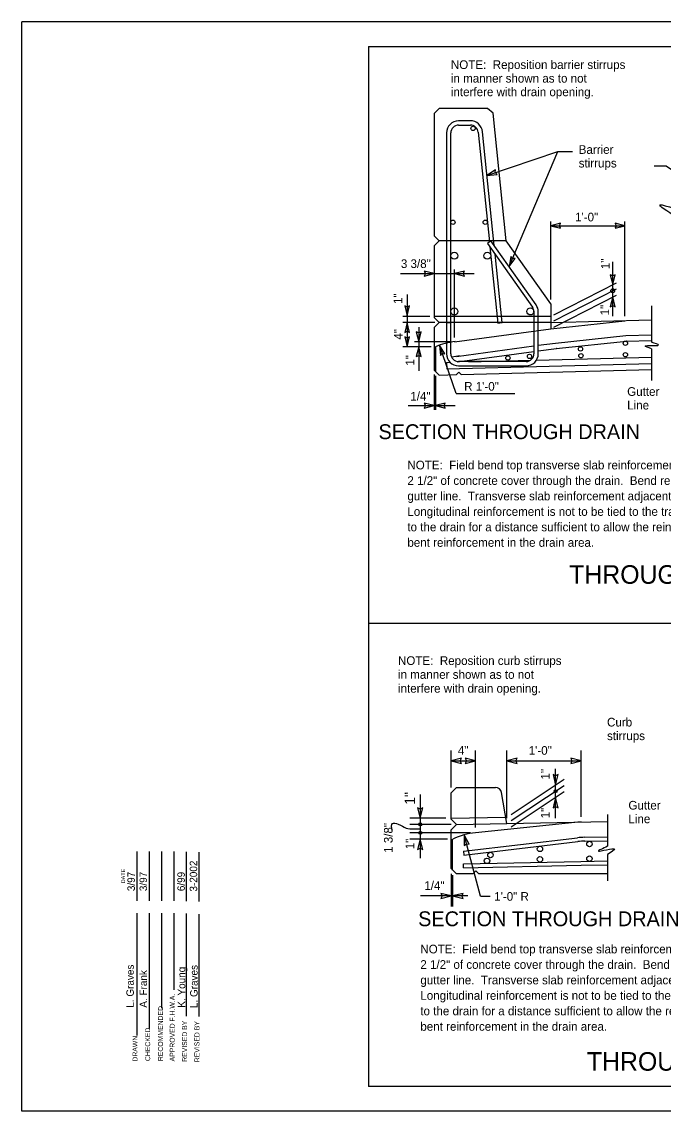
# Model space of a CAD drawing. Extents: x 961 to 1384, y 977 to 1520.
# Drawn here: x 1000 to 1012.96, y 1000 to 1022 of the extents above; entities that cross this region are included whole.
import ezdxf

# ---------------------------------------------------------------- set-up
doc = ezdxf.new("R2010")
doc.units = 0
for name, color, linetype in [('01-Slab', 7, 'Continuous'), ('02-Rebar', 7, 'Continuous'), ('03-Dimensions', 7, 'Continuous'), ('04-Hidden', 7, 'Continuous'), ('10-Sheet Border', 7, 'Continuous'), ('32-Framing Plan', 7, 'Continuous'), ('40-Pattern Areas', 7, 'Continuous')]:
    doc.layers.add(name, color=color, linetype=linetype)

# ---------------------------------------------------------------- blocks, each defined once
blk = doc.blocks.new('ARHEAD')
at = {"layer": '03-Dimensions'}
blk.add_lwpolyline([(0, 0), (-0.133, 0.033), (-0.117, 0), (-0.133, -0.033)], close=True, dxfattribs=at)

msp = doc.modelspace()

# ---------------------------------------------------------------- linework, layer by layer
at = {"layer": '01-Slab'}
for p, q in [((1008.428, 1020.251), (1008.328, 1020.151)), ((1008.328, 1020.151), (1008.328, 1017.676)), ((1009.408, 1020.251), (1008.428, 1020.251)), ((1009.518, 1020.152), (1009.408, 1020.251)), ((1009.783, 1017.576), (1009.518, 1020.152)), ((1008.328, 1017.676), (1008.428, 1017.576)), ((1008.428, 1017.576), (1008.328, 1017.476)), ((1010.683, 1016.301), (1009.783, 1017.576)), ((1008.328, 1017.476), (1008.328, 1016.026)), ((1010.683, 1016.301), (1010.683, 1015.801)), ((1010.683, 1016.051), (1008.328, 1016.051)), ((1008.328, 1016.026), (1008.428, 1015.926)), ((1010.683, 1015.926), (1012.721, 1015.978)), ((1010.683, 1015.801), (1012.183, 1015.964)), ((1008.328, 1015.826), (1008.428, 1015.926)), ((1008.328, 1015.826), (1008.328, 1014.963)), ((1008.742, 1015.54), (1010.683, 1015.8)), ((1008.353, 1015.437), (1008.353, 1014.939)), ((1008.328, 1014.963), (1008.428, 1014.866)), ((1008.428, 1014.866), (1008.778, 1014.874)), ((1008.778, 1014.874), (1008.828, 1014.926)), ((1008.878, 1014.877), (1008.828, 1014.926)), ((1008.878, 1014.877), (1012.721, 1014.977)), ((1008.672, 1006.431), (1008.781, 1006.54)), ((1008.781, 1006.54), (1009.566, 1006.54)), ((1008.672, 1005.9), (1008.672, 1006.431)), ((1009.797, 1005.813), (1009.69, 1006.436)), ((1008.672, 1005.915), (1009.775, 1005.937)), ((1008.781, 1005.792), (1008.672, 1005.9)), ((1011.297, 1005.843), (1009.166, 1005.622)), ((1009.797, 1005.813), (1011.832, 1005.853)), ((1008.672, 1005.683), (1008.781, 1005.792)), ((1008.672, 1004.902), (1008.672, 1005.683)), ((1008.703, 1004.87), (1008.703, 1005.497)), ((1008.781, 1004.792), (1008.672, 1004.902)), ((1009.109, 1004.792), (1008.781, 1004.792)), ((1009.172, 1004.855), (1009.109, 1004.792)), ((1009.234, 1004.792), (1009.172, 1004.855)), ((1011.832, 1004.792), (1009.234, 1004.792))]:
    msp.add_line(p, q, dxfattribs=at)
for centre, radius, start, end in [((1008.928, 1014.051), 1.5, 96.593, 112.5196), ((1009.566, 1006.415), 0.125, 9.7502, 90.0008), ((1009.321, 1004.13), 1.5, 95.9083, 114.3076)]:
    msp.add_arc(centre, radius, start, end, dxfattribs=at)
at = {"layer": '02-Rebar'}
for p, q in [((1009.06, 1020.001), (1008.824, 1020.001)), ((1008.824, 1020.001), (1008.824, 1020.001)), ((1009.06, 1020.001), (1009.06, 1020.001)), ((1008.578, 1019.755), (1008.578, 1019.755)), ((1008.578, 1019.755), (1008.578, 1015.926)), ((1008.666, 1015.926), (1008.666, 1019.755)), ((1008.824, 1019.914), (1009.06, 1019.914)), ((1009.218, 1019.771), (1009.218, 1019.771)), ((1009.218, 1019.771), (1009.446, 1017.555)), ((1009.54, 1017.485), (1009.305, 1019.78)), ((1008.666, 1017.576), (1008.578, 1017.576)), ((1008.578, 1017.576), (1008.578, 1015.296)), ((1008.666, 1015.297), (1008.666, 1017.576)), ((1009.476, 1017.576), (1009.405, 1017.526)), ((1009.405, 1017.526), (1010.316, 1016.235)), ((1010.388, 1016.285), (1009.476, 1017.576)), ((1009.456, 1017.453), (1009.614, 1015.917)), ((1009.701, 1015.926), (1009.559, 1017.307)), ((1010.345, 1016.143), (1010.345, 1015.297)), ((1010.433, 1015.296), (1010.433, 1016.144)), ((1008.578, 1015.926), (1008.666, 1015.926)), ((1009.614, 1015.917), (1009.701, 1015.926)), ((1010.783, 1015.51), (1012.203, 1015.665)), ((1010.795, 1015.399), (1012.215, 1015.553)), ((1012.203, 1015.665), (1012.721, 1015.678)), ((1012.206, 1015.553), (1012.724, 1015.566)), ((1012.215, 1015.553), (1012.206, 1015.553)), ((1008.779, 1015.242), (1010.345, 1015.456)), ((1008.793, 1015.131), (1010.345, 1015.343)), ((1010.433, 1015.467), (1010.783, 1015.51)), ((1010.433, 1015.354), (1010.797, 1015.4)), ((1010.797, 1015.4), (1010.795, 1015.399)), ((1008.578, 1015.121), (1008.65, 1015.123)), ((1008.578, 1015.121), (1008.582, 1014.994)), ((1008.582, 1014.994), (1012.721, 1015.101)), ((1010.186, 1015.139), (1008.824, 1015.139)), ((1009.027, 1015.133), (1010.278, 1015.168)), ((1010.398, 1015.17), (1012.721, 1015.228)), ((1008.823, 1015.051), (1010.188, 1015.051)), ((1008.922, 1005.249), (1011.224, 1005.521)), ((1008.931, 1005.171), (1011.233, 1005.444)), ((1011.37, 1005.532), (1011.832, 1005.541)), ((1011.372, 1005.453), (1011.832, 1005.463)), ((1008.922, 1005.249), (1008.931, 1005.171)), ((1008.92, 1004.995), (1011.295, 1005.046)), ((1008.922, 1004.917), (1008.92, 1004.995)), ((1008.922, 1004.917), (1011.297, 1004.967)), ((1011.295, 1005.046), (1011.832, 1005.056)), ((1011.297, 1004.967), (1011.832, 1004.978))]:
    msp.add_line(p, q, dxfattribs=at)
for centre, radius in [((1009.116, 1019.846), 0.0436), ((1008.709, 1017.951), 0.0436), ((1009.361, 1017.951), 0.0436), ((1008.737, 1017.276), 0.0714), ((1009.403, 1017.276), 0.0714), ((1008.737, 1016.151), 0.0714), ((1010.273, 1016.151), 0.0714), ((1012.193, 1015.507), 0.0436), ((1011.285, 1015.395), 0.0436), ((1011.293, 1015.257), 0.0436), ((1012.193, 1015.275), 0.0436), ((1009.819, 1015.213), 0.0436), ((1010.255, 1015.242), 0.0436), ((1011.466, 1005.396), 0.0547), ((1009.466, 1005.174), 0.0547), ((1010.466, 1005.296), 0.0547), ((1009.396, 1005.056), 0.0547), ((1010.466, 1005.087), 0.0547), ((1011.466, 1005.1), 0.0547)]:
    msp.add_circle(centre, radius, dxfattribs=at)
for centre, radius, start, end in [((1008.824, 1019.755), 0.246, 90, 180), ((1009.06, 1019.755), 0.246, 5.8633, 90), ((1008.824, 1019.755), 0.159, 90, 180), ((1009.06, 1019.755), 0.159, 5.8331, 90), ((1010.186, 1016.143), 0.159, 0, 35.2446), ((1010.187, 1016.144), 0.245, 0, 35.2629), ((1008.823, 1015.296), 0.245, 180, 270), ((1008.824, 1015.297), 0.159, 180, 270), ((1008.928, 1014.051), 1.2, 93.5386, 101.803), ((1010.186, 1015.297), 0.159, 270, 360), ((1010.187, 1015.296), 0.245, 270, 360), ((1011.4, 1004.032), 1.5, 91.1458, 96.7566), ((1011.4, 1004.032), 1.422, 91.1458, 96.7566)]:
    msp.add_arc(centre, radius, start, end, dxfattribs=at)
at = {"layer": '03-Dimensions'}
for p, q in [((1000, 1000), (1000, 1022)), ((1036, 1022), (1000, 1022)), ((1009.395, 1018.899), (1010.826, 1019.381)), ((1010.683, 1016.389), (1010.683, 1017.969)), ((1012.183, 1016.052), (1012.183, 1017.969)), ((1010.683, 1017.881), (1012.183, 1017.881)), ((1011.936, 1016.693), (1011.936, 1017.154)), ((1007.648, 1016.914), (1009.138, 1016.914)), ((1008.742, 1015.627), (1008.742, 1017.001)), ((1010.748, 1016.085), (1012.012, 1016.731)), ((1011.936, 1016.568), (1011.936, 1016.693)), ((1007.785, 1016.493), (1007.785, 1015.926)), ((1010.748, 1015.96), (1012.012, 1016.606)), ((1010.748, 1015.835), (1012.012, 1016.481)), ((1011.936, 1016.053), (1011.936, 1016.568)), ((1008.241, 1016.051), (1007.697, 1016.051)), ((1008.341, 1015.926), (1007.697, 1015.926)), ((1007.785, 1015.926), (1007.785, 1015.437)), ((1008.018, 1015.836), (1008.018, 1014.951)), ((1008.655, 1015.54), (1007.931, 1015.54)), ((1008.266, 1015.437), (1007.697, 1015.437)), ((1008.266, 1015.437), (1007.931, 1015.437)), ((1008.774, 1014.496), (1008.436, 1015.468)), ((1008.328, 1014.876), (1008.328, 1014.161)), ((1008.353, 1014.851), (1008.353, 1014.161)), ((1008.774, 1014.496), (1009.96, 1014.496)), ((1007.805, 1014.249), (1008.751, 1014.249)), ((1008.672, 1006.536), (1008.672, 1007.286)), ((1009.166, 1005.727), (1009.166, 1007.286)), ((1009.797, 1005.918), (1009.797, 1007.286)), ((1011.297, 1005.948), (1011.297, 1007.286)), ((1008.672, 1007.076), (1009.166, 1007.076)), ((1009.797, 1007.076), (1011.297, 1007.076)), ((1010.782, 1006.252), (1010.782, 1006.912)), ((1009.884, 1005.995), (1010.958, 1006.703)), ((1009.884, 1005.87), (1010.958, 1006.578)), ((1010.782, 1005.915), (1010.782, 1006.672)), ((1008.048, 1006.394), (1008.048, 1005.108)), ((1009.884, 1005.745), (1010.958, 1006.453)), ((1008.567, 1005.915), (1007.838, 1005.915)), ((1008.676, 1005.792), (1007.838, 1005.792)), ((1009.061, 1005.622), (1007.838, 1005.622)), ((1008.048, 1005.832), (1008.048, 1005.287)), ((1008.598, 1005.497), (1007.838, 1005.497)), ((1009.265, 1004.34), (1008.934, 1005.58)), ((1002.331, 1004.248), (1002.331, 1005.248)), ((1002.581, 1004.248), (1002.581, 1005.248)), ((1002.831, 1004.248), (1002.831, 1005.248)), ((1003.081, 1004.248), (1003.081, 1005.248)), ((1003.33, 1004.24), (1003.33, 1005.24)), ((1003.58, 1004.232), (1003.58, 1005.232)), ((1008.672, 1004.797), (1008.672, 1004.137)), ((1008.703, 1004.765), (1008.703, 1004.137)), ((1009.011, 1004.347), (1008.056, 1004.347)), ((1009.265, 1004.34), (1009.462, 1004.34)), ((1002.331, 1001.528), (1002.331, 1003.998)), ((1002.581, 1001.673), (1002.581, 1003.998)), ((1002.831, 1002.081), (1002.831, 1003.998)), ((1003.081, 1002.448), (1003.081, 1003.998)), ((1003.33, 1001.919), (1003.33, 1003.99)), ((1003.58, 1001.911), (1003.58, 1003.982)), ((1036, 1000), (1000, 1000))]:
    msp.add_line(p, q, dxfattribs=at)
for points in [[(1009.843, 1017.056), (1010.826, 1019.381), (1011.123, 1019.381)], [(1015.144, 1017.644), (1013.013, 1019.087), (1012.775, 1019.087)]]:
    msp.add_lwpolyline(points, dxfattribs=at)
for points in [[(1011.936, 1016.693), (1011.986, 1016.893), (1011.936, 1016.868), (1011.886, 1016.893)], [(1011.936, 1016.443), (1011.886, 1016.243), (1011.936, 1016.268), (1011.986, 1016.243)]]:
    msp.add_lwpolyline(points, close=True, dxfattribs=at)
for centre, radius in [((1011.936, 1016.568), 0.0391), ((1010.782, 1006.462), 0.0304), ((1008.048, 1005.792), 0.0304), ((1008.048, 1005.622), 0.0304)]:
    msp.add_circle(centre, radius, dxfattribs=at)
msp.add_spline([(1007.482, 1005.669), (1007.488, 1005.808), (1007.602, 1005.796), (1007.765, 1005.718), (1007.916, 1005.7), (1008.048, 1005.7)], degree=3, dxfattribs=at)
at = {"layer": '04-Hidden'}
for p, q in [((1009.783, 1017.576), (1008.428, 1017.576)), ((1010.683, 1015.926), (1008.428, 1015.926)), ((1008.781, 1005.792), (1009.797, 1005.813))]:
    msp.add_line(p, q, dxfattribs=at)
at = {"layer": '10-Sheet Border'}
for p, q in [((1007, 1021.5), (1035.5, 1021.5)), ((1007, 1021.5), (1007, 1000.5)), ((1007, 1009.856), (1024.077, 1009.856)), ((1035.5, 1000.5), (1007, 1000.5))]:
    msp.add_line(p, q, dxfattribs=at)
at = {"layer": '40-Pattern Areas'}
for p, q in [((1012.721, 1016.263), (1012.721, 1015.531)), ((1012.721, 1015.397), (1012.721, 1014.753)), ((1011.832, 1005.995), (1011.832, 1005.35)), ((1011.832, 1005.181), (1011.832, 1004.65))]:
    msp.add_line(p, q, dxfattribs=at)
for points in [[(1013.231, 1018.05), (1012.893, 1018.304), (1013.419, 1018.206), (1013.231, 1018.401)], [(1012.721, 1015.397), (1012.594, 1015.451), (1012.862, 1015.471), (1012.721, 1015.531)], [(1011.832, 1005.35), (1011.648, 1005.253), (1011.973, 1005.295), (1011.832, 1005.181)]]:
    msp.add_spline(points, degree=3, dxfattribs=at)

# ---------------------------------------------------------------- block references
at = {"layer": '03-Dimensions'}
for p, xscale, yscale, rotation in [((1009.395, 1018.899), 1.5, 1.5, -161.40607161993375), ((1010.683, 1017.881), 1.5000000000000002, 1.5000000000000004, 180), ((1009.843, 1017.056), 1.5, 1.5000000000000002, -112.92807983632044), ((1008.742, 1016.914), 1.5000000000000002, 1.5000000000000004, 180), ((1007.785, 1016.062), 1.5000000000000002, 1.5000000000000004, -90), ((1007.785, 1015.926), 1.5000000000000002, 1.5000000000000004, 90), ((1007.785, 1015.437), 1.5000000000000002, 1.5000000000000004, -90), ((1008.018, 1015.54), 1.5000000000000002, 1.5000000000000004, -90), ((1008.018, 1015.437), 1.5000000000000002, 1.5000000000000004, 90), ((1008.436, 1015.468), 1.5000000000000004, 1.5000000000000002, 109.14066297634155), ((1008.353, 1014.249), 1.5000000000000002, 1.5000000000000004, 180), ((1008.671, 1007.075), 1.5750000000000002, 1.5750000000000004, 180), ((1009.796, 1007.075), 1.5750000000000002, 1.5750000000000004, 180), ((1010.782, 1006.587), 1.5750000000000002, 1.5750000000000004, -90), ((1010.782, 1006.337), 1.5750000000000002, 1.5750000000000004, 90), ((1008.048, 1005.915), 1.5750000000000002, 1.5750000000000004, -90), ((1008.048, 1005.497), 1.5750000000000002, 1.5750000000000004, 90), ((1008.934, 1005.579), 1.5750000000000002, 1.5750000000000004, 104.92826794570266), ((1008.703, 1004.347), 1.5750000000000002, 1.5750000000000004, 180)]:
    msp.add_blockref('ARHEAD', p, dxfattribs=dict(at, xscale=xscale, yscale=yscale, rotation=rotation))
for p, xscale, yscale in [((1012.183, 1017.881), 1.5000000000000002, 1.5000000000000004), ((1008.328, 1016.914), 1.5000000000000002, 1.5000000000000004), ((1008.328, 1014.249), 1.5000000000000002, 1.5000000000000004), ((1009.166, 1007.075), 1.5750000000000002, 1.5750000000000004), ((1011.296, 1007.075), 1.5750000000000002, 1.5750000000000004), ((1008.672, 1004.347), 1.5750000000000002, 1.5750000000000004)]:
    msp.add_blockref('ARHEAD', p, dxfattribs=dict(at, xscale=xscale, yscale=yscale))

# ---------------------------------------------------------------- texts
for s, p in [('NOTE:  Reposition barrier stirrups', (1008.667, 1021.047)), ('in manner shown as to not', (1008.667, 1020.772)), ('interfere with drain opening.', (1008.667, 1020.497)), ('Barrier', (1011.249, 1019.333)), ('stirrups', (1011.249, 1019.058)), ('1\'-0"', (1011.176, 1017.969)), ('3 3/8"', (1007.657, 1017.028)), ('R 1\'-0"', (1008.935, 1014.55)), ('1/4"', (1007.847, 1014.35)), ('Gutter', (1012.228, 1014.446)), ('Line', (1012.228, 1014.171)), ('NOTE:  Field bend top transverse slab reinforcement in the area of the drain to maintain', (1007.788, 1012.961)), ('2 1/2" of concrete cover through the drain.  Bend reinforcement approximately 1\'-0" from the', (1007.788, 1012.648)), ('gutter line.  Transverse slab reinforcement adjacent to the opening is not to be bent.', (1007.788, 1012.336)), ('Longitudinal reinforcement is not to be tied to the transverse reinforcement adjacent', (1007.788, 1012.023)), ('to the drain for a distance sufficient to allow the reinforcement to sag under the', (1007.788, 1011.711)), ('bent reinforcement in the drain area.', (1007.788, 1011.398)), ('NOTE:  Reposition curb stirrups', (1007.599, 1009.012)), ('in manner shown as to not', (1007.599, 1008.732)), ('interfere with drain opening.', (1007.599, 1008.452)), ('Curb', (1011.821, 1007.769)), ('stirrups', (1011.821, 1007.494)), ('4"', (1008.808, 1007.198)), ('1\'-0"', (1010.239, 1007.198)), ('Gutter', (1012.253, 1006.091)), ('Line', (1012.253, 1005.816)), ('1/4"', (1008.13, 1004.47)), ('1\'-0" R', (1009.542, 1004.25)), ('NOTE:  Field bend top transverse slab reinforcement in the area of the drain to maintain', (1008.05, 1003.187)), ('2 1/2" of concrete cover through the drain.  Bend reinforcement approximately 1\'-0" from the', (1008.05, 1002.875)), ('gutter line.  Transverse slab reinforcement adjacent to the opening is not to be bent.', (1008.05, 1002.562)), ('Longitudinal reinforcement is not to be tied to the transverse reinforcement adjacent', (1008.05, 1002.25)), ('to the drain for a distance sufficient to allow the reinforcement to sag under the', (1008.05, 1001.937)), ('bent reinforcement in the drain area.', (1008.05, 1001.625))]:
    msp.add_text(s, height=0.175, dxfattribs=at).set_placement(p)
for s, height, p in [('1"', 0.175, (1011.876, 1017.005)), ('1"', 0.175, (1007.684, 1016.302)), ('1"', 0.175, (1011.863, 1016.071)), ('4"', 0.175, (1007.69, 1015.582)), ('1"', 0.175, (1007.93, 1015.055)), ('1"', 0.175, (1010.66, 1006.699)), ('1"', 0.21, (1007.943, 1006.189)), ('1"', 0.175, (1010.66, 1005.914)), ('1 3/8"', 0.175, (1007.491, 1005.217)), ('1"', 0.175, (1007.926, 1005.29)), ('DATE', 0.08, (1002.088, 1004.602)), ('APPROVED F.H.W.A.', 0.1, (1003.089, 1001.006)), ('RECOMMENDED', 0.1, (1002.852, 1001.012)), ('REVISED BY', 0.1, (1003.339, 1000.998)), ('REVISED BY', 0.1, (1003.588, 1000.99)), ('DRAWN', 0.1, (1002.337, 1001.002)), ('CHECKED', 0.1, (1002.593, 1001.012))]:
    msp.add_text(s, height=height, rotation=90, dxfattribs=at).set_placement(p)
at = {"layer": '04-Hidden'}
for s, p in [('3-2002', (1003.543, 1004.436)), ('3/97', (1002.284, 1004.444)), ('3/97', (1002.529, 1004.444)), ('6/99', (1003.293, 1004.444)), ('L. Graves', (1002.263, 1002.091)), ('A. Frank', (1002.529, 1002.091)), ('K. Young', (1003.301, 1002.091)), ('L. Graves', (1003.551, 1002.083))]:
    msp.add_text(s, height=0.15, rotation=90, dxfattribs=at).set_placement(p)
at = {"layer": '32-Framing Plan'}
for s, height, p in [('SECTION THROUGH DRAIN', 0.3, (1007.205, 1013.572)), ('THROUGH BARRIER DRAIN DETAILS', 0.375, (1011.057, 1010.651)), ('SECTION THROUGH DRAIN', 0.3, (1008.006, 1003.736)), ('THROUGH CURB DRAIN DETAILS', 0.375, (1011.415, 1000.818))]:
    msp.add_text(s, height=height, dxfattribs=at).set_placement(p)

doc.saveas('drawing.dxf')
